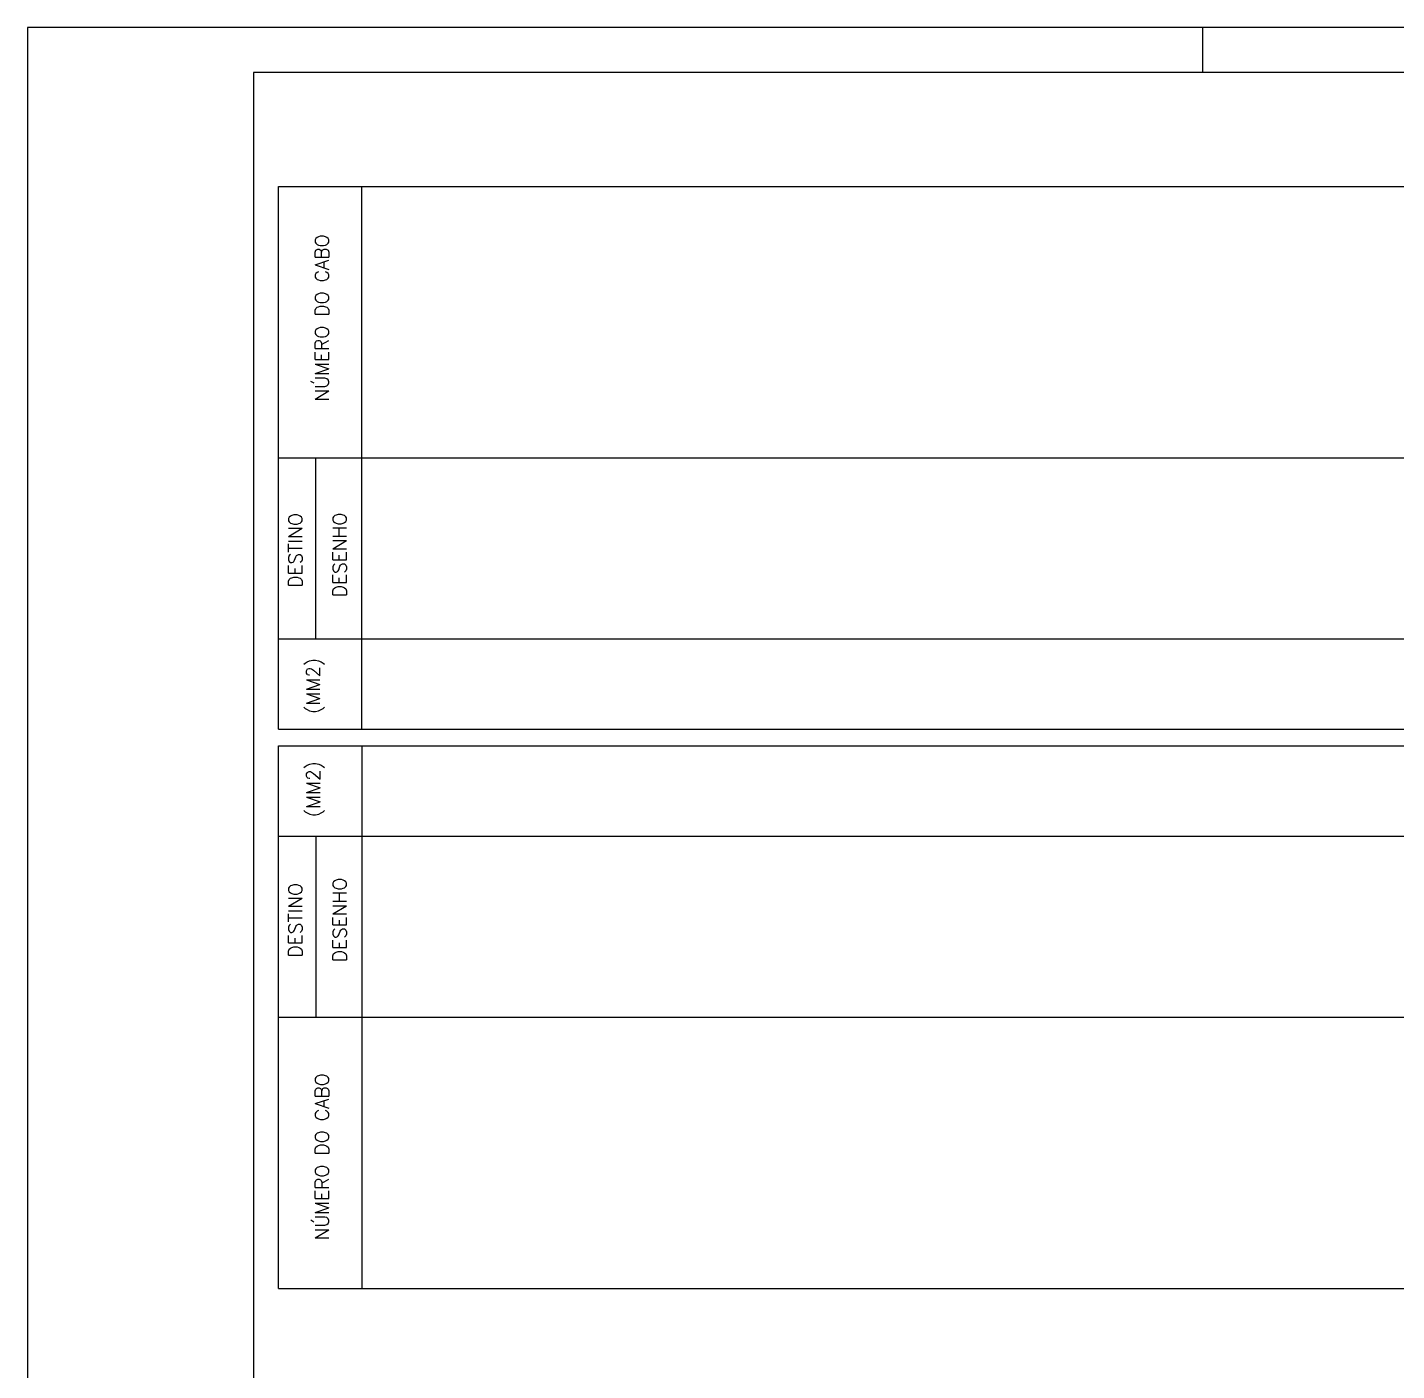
# Model space of a CAD drawing. Header units: millimetres. Extents: x 508 to 928, y 0 to 297.
# Drawn here: x 508.3 to 659.8, y 148.5 to 297 of the extents above; entities that cross this region are included whole.
import ezdxf
from ezdxf.enums import TextEntityAlignment as Align

# ---------------------------------------------------------------- set-up
doc = ezdxf.new("R2010")
doc.units = ezdxf.units.MM
doc.header["$LTSCALE"] = 8
for name, color, linetype in [('-1', 7, 'Continuous'), ('1', 7, 'Continuous'), ('ELET1_LINHA-0', 7, 'Continuous'), ('ELET2_LINHA-1', 7, 'Continuous')]:
    doc.layers.add(name, color=color, linetype=linetype)
doc.styles.add('ROMANS', font='ROMANS9.SHX')

msp = doc.modelspace()

# ---------------------------------------------------------------- linework, layer by layer
at = {"layer": '-1', "color": 2}
msp.add_line((638.32, 292), (638.32, 297), dxfattribs=at)
msp.add_lwpolyline([(928.32, 297), (508.32, 297), (508.32, 0), (928.32, 0)], close=True, dxfattribs=at)
at = {"layer": '-1', "color": 6}
msp.add_lwpolyline([(923.32, 292), (533.32, 292), (533.32, 5), (923.32, 5)], close=True, dxfattribs=at)
at = {"layer": '1', "color": 2}
msp.add_line((638.32, 292), (638.32, 297), dxfattribs=at)
msp.add_lwpolyline([(928.32, 297), (508.32, 297), (508.32, 0), (928.32, 0)], close=True, dxfattribs=at)
at = {"layer": '1', "color": 6}
msp.add_lwpolyline([(923.32, 292), (533.32, 292), (533.32, 5), (923.32, 5)], close=True, dxfattribs=at)
at = {"layer": 'ELET1_LINHA-0', "color": 4}
for p, q in [((536.08, 279.41), (920.57, 279.41)), ((536.08, 219.41), (536.08, 279.41)), ((545.31, 219.41), (545.31, 279.41)), ((536.08, 249.41), (920.57, 249.41)), ((540.22, 229.41), (540.22, 249.41)), ((536.08, 229.41), (920.57, 229.41)), ((536.08, 219.41), (920.57, 219.41))]:
    msp.add_line(p, q, dxfattribs=at)
at = {"layer": 'ELET2_LINHA-1', "color": 4}
for p, q in [((536.08, 217.59), (920.58, 217.59)), ((536.08, 157.59), (536.08, 217.59)), ((545.32, 217.59), (545.32, 157.59)), ((536.08, 207.59), (920.58, 207.59)), ((540.24, 207.59), (540.24, 187.59)), ((536.08, 187.59), (920.58, 187.59)), ((536.08, 157.59), (920.58, 157.59))]:
    msp.add_line(p, q, dxfattribs=at)

# ---------------------------------------------------------------- texts
at = {"layer": 'ELET1_LINHA-0', "color": 7, "linetype": 'Continuous', "style": 'ROMANS'}
for s, p in [('NÚMERO DO CABO', (540.9, 264.87)), ('DESTINO', (537.97, 239.18)), ('DESENHO', (542.86, 238.68)), ('(MM2)', (539.93, 224.21))]:
    msp.add_text(s, height=1.5, rotation=90, dxfattribs=at).set_placement(p, align=Align.MIDDLE_CENTER)
at = {"layer": 'ELET2_LINHA-1', "color": 7, "linetype": 'Continuous', "style": 'ROMANS'}
for s, p in [('(MM2)', (539.94, 212.79)), ('DESTINO', (537.97, 198.29)), ('DESENHO', (542.87, 198.32)), ('NÚMERO DO CABO', (540.91, 172.13))]:
    msp.add_text(s, height=1.5, rotation=90, dxfattribs=at).set_placement(p, align=Align.MIDDLE_CENTER)

doc.saveas('drawing.dxf')
